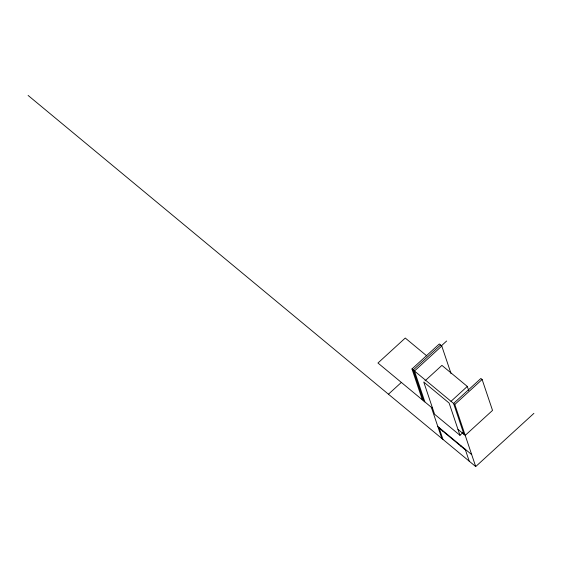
<?xml version="1.0" encoding="UTF-8"?>
<svg xmlns="http://www.w3.org/2000/svg" width="562" height="562" viewBox="0 0 562 562"><rect width="100%" height="100%" fill="white"/><g stroke="black" fill="none" stroke-linecap="round" stroke-linejoin="round"><path stroke-width="0.84" d="M422.385 399.863L411.981 368.953L439.294 343.979L441.781 346.037L451.082 373.695M440.538 345.005L413.225 369.979L423.629 400.889M388.447 394.215L401.38 382.392M441.465 345.735L446.635 341.008M441.781 346.037L414.468 371.011L424.872 401.921M424.991 380.867L441.922 365.384L467.303 386.431L468.694 390.562M450.998 401.338L467.303 386.431M533.9 413.365L475.712 466.565L454.813 404.464L482.126 379.491L480.882 378.465L453.576 403.439L463.973 434.349M459.969 435.297L449.122 403.059L423.741 382.012L434.588 414.25L459.969 435.297L463.102 432.431M426.804 355.908L405.265 338.043L377.952 363.017L432.592 408.328M411.981 368.953L454.813 404.464M457.974 429.368L465.217 435.374L492.53 410.401L482.126 379.491M437.826 426.523L471.687 454.602M439.175 428.167L465.448 449.958M28.1 95.435L475.712 466.565M465.203 449.228L469.228 461.191M460.742 445.526L460.988 446.256M442.42 430.337L442.666 431.061M438.929 427.436L442.954 439.407M431.349 407.295L441.851 438.486"/></g></svg>
